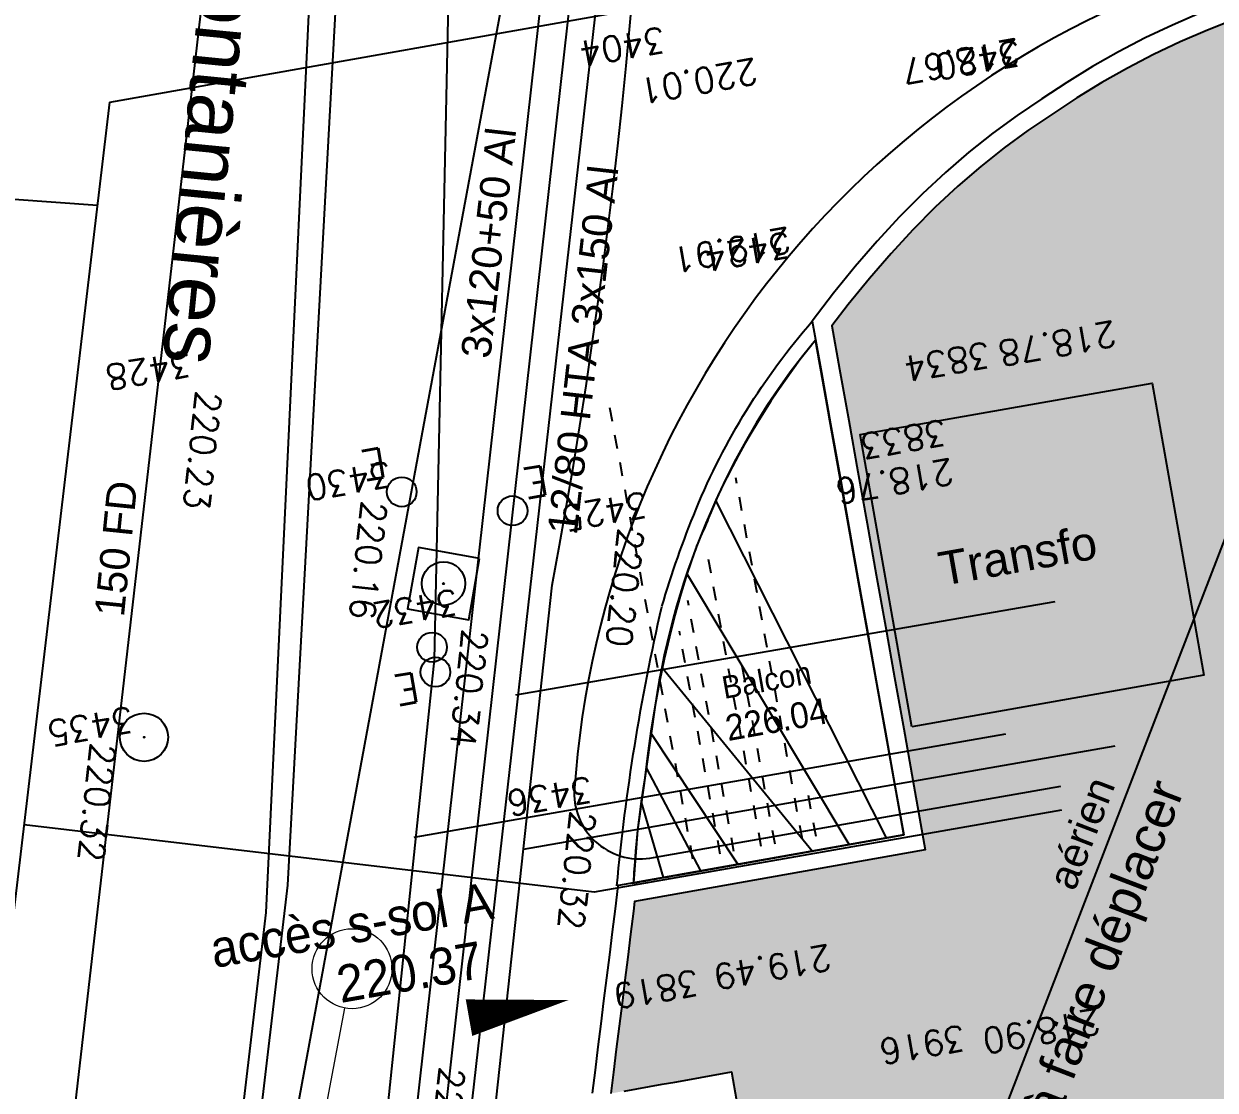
# Model space of a CAD drawing. Extents: x -2313930 to 3286427, y -3858277 to 2572692.
# Drawn here: x 368381 to 384449, y -305391 to -291011 of the extents above; entities that cross this region are included whole.
import ezdxf
from ezdxf.enums import TextEntityAlignment as Align
from ezdxf.lldxf.tags import DXFTag

# ---------------------------------------------------------------- set-up
doc = ezdxf.new("R2010")
doc.units = 0
for name, color, linetype, lineweight in [('_GAZELEC-RESERVATION 2', 132, 'Continuous', 18), ('Fond topo - P', 252, 'Continuous', 50), ('Fond topo - SIG', 252, 'Continuous', 20), ('Fond topo - VOI', 252, 'Continuous', 25)]:
    doc.layers.add(name, color=color, linetype=linetype, lineweight=lineweight)
for name, color, linetype in [('AEP_SSL', 252, 'Continuous'), ('EDF_SSL', 252, 'Texte-Electricite'), ('Fond topo - ASS', 252, 'Continuous'), ('Fond topo - EAU', 252, 'Continuous'), ('Fond topo - EAU_TXT', 252, 'Continuous'), ('Fond topo - VOI_NOM', 252, 'Continuous'), ('Fond topo - Z_500', 252, 'Continuous'), ('GAZ_SSL', 252, 'Texte-GAZ'), ('prlm-VRD', 2, 'Continuous'), ('SA - AEP-réso', 252, 'Continuous'), ('SA - bât A-B', 252, 'Continuous'), ('SA - CAB-réso', 252, 'Continuous'), ('SA - EDF-réso', 252, 'Texte-BT'), ('SA - GAZ-réso', 252, 'Texte-GAZ'), ('SA - platelage bois', 252, 'Continuous'), ('SA - pouzzolane', 252, 'Continuous'), ('SA - PTT-réso', 252, 'Texte-Telecom'), ('TELECOM_SSL', 252, 'Texte-Telecom')]:
    doc.layers.add(name, color=color, linetype=linetype)
for name, color, linetype, plot in [('Fond topo - N', 252, 'Continuous', False), ('Fond topo - NCACHE', 252, 'Continuous', False), ('Fond topo - ZCACHE', 252, 'Continuous', False)]:
    doc.layers.add(name, color=color, linetype=linetype, plot=plot)
doc.styles.add('2000_ARIAL', font='arial.ttf', dxfattribs={"height": 0.400000006})
doc.styles.add('Arial', font='arial.ttf')
doc.styles.add('Lignes', font='arial.ttf', dxfattribs={"height": 0.35})
doc.styles.add('LignesA', font='arial.ttf', dxfattribs={"height": 0.349999994})
doc.styles.add('SIMPLEX', font='simplex_.ttf', dxfattribs={"height": 1.25})
doc.styles.add('Tronçons', font='arial.ttf', dxfattribs={"height": 0.25})
tags = doc.linetypes.add('DIVISE2', pattern=[15.874999761581421, 6.349999904632568, -3.174999952316284, 0, -3.174999952316284, 0, -3.174999952316284]).pattern_tags.tags
tags[14:15] = [DXFTag(74, 4), DXFTag(75, 0), DXFTag(340, '0'), DXFTag(46, 0.0), DXFTag(50, 0.0), DXFTag(44, 0.0), DXFTag(45, 0.0)]
tags[12:13] = [DXFTag(74, 4), DXFTag(75, 0), DXFTag(340, '0'), DXFTag(46, 0.0), DXFTag(50, 0.0), DXFTag(44, 0.0), DXFTag(45, 0.0)]
tags[10:11] = [DXFTag(74, 4), DXFTag(75, 0), DXFTag(340, '0'), DXFTag(46, 0.0), DXFTag(50, 0.0), DXFTag(44, 0.0), DXFTag(45, 0.0)]
tags[8:9] = [DXFTag(74, 4), DXFTag(75, 0), DXFTag(340, '0'), DXFTag(46, 0.0), DXFTag(50, 0.0), DXFTag(44, 0.0), DXFTag(45, 0.0)]
tags[6:7] = [DXFTag(74, 4), DXFTag(75, 0), DXFTag(340, '0'), DXFTag(46, 0.0), DXFTag(50, 0.0), DXFTag(44, 0.0), DXFTag(45, 0.0)]
tags[4:5] = [DXFTag(74, 4), DXFTag(75, 0), DXFTag(340, '0'), DXFTag(46, 0.0), DXFTag(50, 0.0), DXFTag(44, 0.0), DXFTag(45, 0.0)]
tags = doc.linetypes.add('L16', pattern=[0.37500001490116125, 0.300000011920929, -0.07500000298023224]).pattern_tags.tags
tags[6:7] = [DXFTag(74, 4), DXFTag(75, 0), DXFTag(340, '0'), DXFTag(46, 0.0), DXFTag(50, 0.0), DXFTag(44, 0.0), DXFTag(45, 0.0)]
tags[4:5] = [DXFTag(74, 4), DXFTag(75, 0), DXFTag(340, '0'), DXFTag(46, 0.0), DXFTag(50, 0.0), DXFTag(44, 0.0), DXFTag(45, 0.0)]
tags = doc.linetypes.add('Texte-BT', pattern='A,5,-0.25,["BT",Lignes,S=1,R=0,X=0,Y=-0.18],-1.25', length=6.5).pattern_tags.tags
tags[15:16] = [DXFTag(74, 4), DXFTag(75, 0), DXFTag(340, '0'), DXFTag(46, 0.0), DXFTag(50, 0.0), DXFTag(44, 0.0), DXFTag(45, 0.0)]
tags[4:5] = [DXFTag(74, 4), DXFTag(75, 0), DXFTag(340, '0'), DXFTag(46, 0.0), DXFTag(50, 0.0), DXFTag(44, 0.0), DXFTag(45, 0.0)]
tags = doc.linetypes.add('Texte-Electricite', pattern='A,5,-0.25,["ELEC",Lignes,S=1,R=0,X=0,Y=-0.18],-1.25', length=6.5).pattern_tags.tags
tags[15:16] = [DXFTag(74, 4), DXFTag(75, 0), DXFTag(340, '0'), DXFTag(46, 0.0), DXFTag(50, 0.0), DXFTag(44, 0.0), DXFTag(45, 0.0)]
tags[4:5] = [DXFTag(74, 4), DXFTag(75, 0), DXFTag(340, '0'), DXFTag(46, 0.0), DXFTag(50, 0.0), DXFTag(44, 0.0), DXFTag(45, 0.0)]
tags = doc.linetypes.add('Texte-GAZ', pattern='A,5,-0.25,["GAZ",Lignes,S=1,R=0,X=0,Y=-0.18],-1.25', length=6.5).pattern_tags.tags
tags[15:16] = [DXFTag(74, 4), DXFTag(75, 0), DXFTag(340, '0'), DXFTag(46, 0.0), DXFTag(50, 0.0), DXFTag(44, 0.0), DXFTag(45, 0.0)]
tags[4:5] = [DXFTag(74, 4), DXFTag(75, 0), DXFTag(340, '0'), DXFTag(46, 0.0), DXFTag(50, 0.0), DXFTag(44, 0.0), DXFTag(45, 0.0)]
tags = doc.linetypes.add('Texte-HT', pattern='A,5,-0.25,["HT",Lignes,S=1,R=0,X=0,Y=-0.18],-1.25', length=6.5).pattern_tags.tags
tags[15:16] = [DXFTag(74, 4), DXFTag(75, 0), DXFTag(340, '0'), DXFTag(46, 0.0), DXFTag(50, 0.0), DXFTag(44, 0.0), DXFTag(45, 0.0)]
tags[4:5] = [DXFTag(74, 4), DXFTag(75, 0), DXFTag(340, '0'), DXFTag(46, 0.0), DXFTag(50, 0.0), DXFTag(44, 0.0), DXFTag(45, 0.0)]
tags = doc.linetypes.add('Texte-MT', pattern='A,5,-0.25,["MT",Lignes,S=1,R=0,X=0,Y=-0.18],-1.25', length=6.5).pattern_tags.tags
tags[15:16] = [DXFTag(74, 4), DXFTag(75, 0), DXFTag(340, '0'), DXFTag(46, 0.0), DXFTag(50, 0.0), DXFTag(44, 0.0), DXFTag(45, 0.0)]
tags[4:5] = [DXFTag(74, 4), DXFTag(75, 0), DXFTag(340, '0'), DXFTag(46, 0.0), DXFTag(50, 0.0), DXFTag(44, 0.0), DXFTag(45, 0.0)]
tags = doc.linetypes.add('Texte-Telecom', pattern='A,5,-0.25,["TEL",Lignes,S=1,R=0,X=0,Y=-0.18],-1.25', length=6.5).pattern_tags.tags
tags[15:16] = [DXFTag(74, 4), DXFTag(75, 0), DXFTag(340, '0'), DXFTag(46, 0.0), DXFTag(50, 0.0), DXFTag(44, 0.0), DXFTag(45, 0.0)]
tags[4:5] = [DXFTag(74, 4), DXFTag(75, 0), DXFTag(340, '0'), DXFTag(46, 0.0), DXFTag(50, 0.0), DXFTag(44, 0.0), DXFTag(45, 0.0)]
tags = doc.linetypes.add('Texte-TelecomA', pattern='A,5,-0.25,["TEL",LignesA,S=1,R=0,X=0,Y=-0.18],-1.25', length=6.5).pattern_tags.tags
tags[15:16] = [DXFTag(74, 4), DXFTag(75, 0), DXFTag(340, '0'), DXFTag(46, 0.0), DXFTag(50, 0.0), DXFTag(44, 0.0), DXFTag(45, 0.0)]
tags[4:5] = [DXFTag(74, 4), DXFTag(75, 0), DXFTag(340, '0'), DXFTag(46, 0.0), DXFTag(50, 0.0), DXFTag(44, 0.0), DXFTag(45, 0.0)]

# ---------------------------------------------------------------- blocks, each defined once
blk = doc.blocks.new('ASS03')
at = {"ltscale": 2}
for radius in [0.5, 0.01]:
    blk.add_circle((0, 0), radius, dxfattribs=at)
blk = doc.blocks.new('ASS01')
at = {"ltscale": 2, "flags": 128}
blk.add_lwpolyline([(0.499143, -0.5), (0.499143, 0.4991430000000001), (-0.5000000000000001, 0.4991430000000001), (-0.5000000000000001, -0.5)], close=True, dxfattribs=at)
at = {"ltscale": 2}
for radius in [0.35, 0.01]:
    blk.add_circle((0, 0), radius, dxfattribs=at)
blk = doc.blocks.new('EAU03')
at = {"ltscale": 2}
blk.add_circle((0, 0), 0.2, dxfattribs=at)
blk = doc.blocks.new('EAU99')
at = {"style": 'SIMPLEX'}
blk.add_text('E', height=0.4, dxfattribs=at).set_placement((0, 0), align=Align.MIDDLE_CENTER)
blk = doc.blocks.new('PTOPO')
at = {"layer": 'Fond topo - NCACHE', "style": 'SIMPLEX'}
blk.add_attdef('MAT', text='', height=0.34, dxfattribs=at).set_placement((0.09999999986030161, -0.09999999962747097), align=Align.TOP_LEFT)
at = {"layer": 'Fond topo - ZCACHE', "style": 'SIMPLEX'}
blk.add_attdef('ALT', (0.09999999986030161, 0.09999999962747097), '', height=0.34, dxfattribs=at)
blk = doc.blocks.new('MOB02')
at = {"ltscale": 2}
blk.add_line((0, 0.07500000000000001), (0, 1.48), dxfattribs=at)
for centre, radius in [((0, 2.02), 0.54), ((0, 0), 0.07500000000000001)]:
    blk.add_circle(centre, radius, dxfattribs=at)
blk = doc.blocks.new('A$C1F970F0F')
at = {"layer": 'SA - platelage bois'}
h = blk.add_hatch(dxfattribs=at)
h.set_pattern_fill('PASSERELLE', color=256, scale=150, angle=-79.57359988551433, style=0, pattern_type=2)
h.set_pattern_definition([(280.4264001144857, (-277130161.1279894, -473864756.7787022), (55.32121061969438, 10.17969329456503), []), (280.4264001144857, (-277130142.6875859, -473864753.3854711), (55.32121061969438, 10.17969329456503), [18.75, -18.75]), (280.4264001144857, (-277130124.2471823, -473864749.99224), (55.32121061969438, 10.17969329456503), [18.75, -18.75])])
edge = h.paths.add_edge_path()
edge.add_line((-9832.450016242165, 3867.736238677356), (-9838.275935583839, 3796.572320964055))
edge.add_line((-9838.275935583839, 3796.572320964055), (-9473.626030822918, 3861.56212905367))
edge.add_line((-9473.626030822918, 3861.56212905367), (-9592.45586369057, 4528.757842634822))
edge.add_arc((-8803.382181763714, 3888.300939238585), 1016.278662876231, 140.9352589691897, 171.6149325935536)
edge.add_line((-9808.797203739356, 4036.499975008798), (-9832.450016242165, 3867.736238677356))
at = {"layer": 'SA - pouzzolane'}
h = blk.add_hatch(dxfattribs=at)
h.set_pattern_fill('GRANULATS3', color=256, scale=99.99999999999999, angle=-10.72360141139323, style=0, pattern_type=2)
h.set_pattern_definition([(349.2763985886067, (1566334396.510018, -579968905.3710737), (116.8607592736427, 79.6464873173181), [4.999999999999999, -4.999999999999999, 9.999999999999998, -79.99999999999999]), (349.2763985886067, (1566334358.138925, -579968893.0155385), (116.8607592736427, 79.6464873173181), [25, -74.99999999999999]), (349.2763985886067, (1566334354.156601, -579968887.1725004), (116.8607592736427, 79.6464873173181), [25, -74.99999999999999]), (349.2763985886067, (1566334403.022516, -579968870.9823055), (116.8607592736427, 79.6464873173181), [4.999999999999999, -94.99999999999999]), (349.2763985886067, (1566334355.756418, -579968851.8533757), (116.8607592736427, 79.6464873173181), [15, -84.99999999999999]), (349.2763985886067, (1566334356.686774, -579968846.9406939), (116.8607592736427, 79.6464873173181), [15, -84.99999999999999]), (349.2763985886067, (1566334416.569305, -579968853.1922948), (116.8607592736427, 79.6464873173181), [30, -69.99999999999999]), (349.2763985886067, (1566334412.58698, -579968847.3492565), (116.8607592736427, 79.6464873173181), [30, -69.99999999999999]), (349.2763985886067, (1566334389.884288, -579968832.8721105), (116.8607592736427, 79.6464873173181), [9.999999999999998, -89.99999999999999]), (349.2763985886067, (1566334395.727326, -579968828.8897862), (116.8607592736427, 79.6464873173181), [4.999999999999999, -94.99999999999999]), (349.2763985886067, (1566334353.373909, -579968810.6912124), (116.8607592736427, 79.6464873173181), [4.999999999999999, -4.999999999999999, 4.999999999999999, -84.99999999999999]), (79.27639858860677, (1566334349.652482, -579968830.3419373), (-79.64648731731808, 116.8607592736427), [15, -84.99999999999999]), (79.27639858860677, (1566334348.052666, -579968865.6610618), (-79.64648731731808, 116.8607592736427), [4.999999999999999, -9.999999999999998, 4.999999999999999, -9.999999999999998, 20, -49.99999999999999]), (79.27639858860677, (1566334369.04231, -579968808.569602), (-79.64648731731808, 116.8607592736427), [4.999999999999999, -94.99999999999999]), (79.27639858860677, (1566334375.407142, -579968855.5748026), (-79.64648731731808, 116.8607592736427), [4.999999999999999, -94.99999999999999]), (79.27639858860677, (1566334384.971607, -579968831.9417535), (-79.64648731731808, 116.8607592736427), [4.999999999999999, -94.99999999999999]), (79.27639858860677, (1566334384.563045, -579968887.8419601), (-79.64648731731808, 116.8607592736427), [9.999999999999998, -89.99999999999999]), (79.27639858860677, (1566334388.545369, -579968893.6849979), (-79.64648731731808, 116.8607592736427), [15, -84.99999999999999]), (79.27639858860677, (1566334404.622332, -579968835.6631806), (-79.64648731731808, 116.8607592736427), [9.999999999999998, -4.999999999999999, 9.999999999999998, -74.99999999999999]), (79.27639858860677, (1566334403.952872, -579968866.0696244), (-79.64648731731808, 116.8607592736427), [20, -79.99999999999999]), (79.27639858860677, (1566334408.865554, -579968866.9999814), (-79.64648731731808, 116.8607592736427), [9.999999999999998, -89.99999999999999]), (79.27639858860677, (1566334412.178418, -579968903.2494636), (-79.64648731731808, 116.8607592736427), [20, -79.99999999999999]), (79.27639858860677, (1566334417.091099, -579968904.1798201), (-79.64648731731808, 116.8607592736427), [15, -84.99999999999999]), (34.27639858860676, (1566334378.720007, -579968891.8242844), (18.60713597325343, 98.25362326955934), [7.071066999999998, -134.35028923]), (34.27639858860676, (1566334398.109834, -579968870.0519489), (18.60713597325343, 98.25362326955934), [7.071066999999998, -134.35028923]), (34.27639858860676, (1566334410.726267, -579968857.1746192), (18.60713597325343, 98.25362326955934), [7.071066999999998, -134.35028923]), (34.27639858860676, (1566334343.809444, -579968834.3242615), (18.60713597325343, 98.25362326955934), [7.071066999999998, -134.35028923]), (34.27639858860676, (1566334357.356233, -579968816.5342503), (18.60713597325343, 98.25362326955934), [7.071066999999998, -134.35028923]), (34.27639858860676, (1566334391.336439, -579968878.9469545), (18.60713597325343, 98.25362326955934), [14.1421, -127.2792562]), (34.27639858860676, (1566334413.25644, -579968816.942813), (18.60713597325343, 98.25362326955934), [14.1421, -127.2792562]), (124.2763985886068, (1566334390.66698, -579968909.3533983), (-98.25362326955934, 18.60713597325343), [14.1421, -127.2792562]), (124.2763985886068, (1566334396.510018, -579968905.3710737), (-98.25362326955934, 18.60713597325343), [14.1421, -127.2792562]), (124.2763985886068, (1566334415.899845, -579968883.5987384), (-98.25362326955934, 18.60713597325343), [14.1421, -127.2792562]), (124.2763985886068, (1566334407.674299, -579968846.4188998), (-98.25362326955934, 18.60713597325343), [14.1421, -127.2792562]), (124.2763985886068, (1566334412.58698, -579968847.3492565), (-98.25362326955934, 18.60713597325343), [14.1421, -127.2792562]), (124.2763985886068, (1566334387.354114, -579968873.1039164), (-98.25362326955934, 18.60713597325343), [21.21319999999999, -120.2081562]), (124.2763985886068, (1566334420.812526, -579968884.529095), (-98.25362326955934, 18.60713597325343), [21.21319999999999, -120.2081562]), (124.2763985886068, (1566334386.423759, -579968878.0165975), (-98.25362326955934, 18.60713597325343), [28.28426999999999, -113.1370862]), (124.2763985886068, (1566334353.373909, -579968810.6912124), (-98.25362326955934, 18.60713597325343), [28.28426999999999, -113.1370862]), (124.2763985886068, (1566334352.443552, -579968815.6038935), (-98.25362326955934, 18.60713597325343), [28.28426999999999, -113.1370862]), (124.2763985886068, (1566334347.122309, -579968870.573743), (-98.25362326955934, 18.60713597325343), [7.071066999999998, -134.35028923]), (124.2763985886068, (1566334351.774093, -579968846.0103371), (-98.25362326955934, 18.60713597325343), [7.071066999999998, -134.35028923]), (15.84144978860676, (1566334401.422699, -579968906.3014305), (98.25362322038048, -18.60713601425497), [11.180339, -212.426458]), (15.84144978860676, (1566334387.354114, -579968873.1039164), (98.25362322038048, -18.60713601425497), [11.180339, -212.426458]), (15.84144978860676, (1566334419.882169, -579968889.4417765), (98.25362322038048, -18.60713601425497), [22.36068, -201.2461177]), (15.84144978860676, (1566334420.812526, -579968884.529095), (98.25362322038048, -18.60713601425497), [22.36068, -201.2461177]), (52.71134740860677, (1566334400.640008, -579968829.8201425), (18.60713586383586, 98.25362338541537), [11.17999999999999, -111.7999999999999, 22.35999999999999, -78.26679773999996]), (52.71134740860677, (1566334344.070342, -579968859.8180242), (18.60713586383586, 98.25362338541537), [11.18033899999999, -212.4264579999999]), (52.71134740860677, (1566334351.365531, -579968901.9105439), (18.60713586383586, 98.25362338541537), [11.18033899999999, -212.4264579999999]), (52.71134740860677, (1566334348.983023, -579968860.7483809), (18.60713586383586, 98.25362338541537), [11.18033899999999, -212.4264579999999]), (52.71134740860677, (1566334406.483046, -579968825.8378183), (18.60713586383586, 98.25362338541537), [11.18033899999999, -212.4264579999999]), (52.71134740860677, (1566334400.640008, -579968829.8201425), (18.60713586383586, 98.25362338541537), [11.18033899999999, -212.4264579999999]), (52.71134740860677, (1566334376.337499, -579968850.6621213), (18.60713586383586, 98.25362338541537), [22.36067999999999, -201.2461176999998]), (52.71134740860677, (1566334371.424818, -579968849.7317643), (18.60713586383586, 98.25362338541537), [22.36067999999999, -201.2461176999998]), (105.8414497886067, (1566334356.686774, -579968846.9406939), (18.60713601425497, 98.25362322038048), [11.180339, -212.426458]), (105.8414497886067, (1566334353.226244, -579968892.0851816), (18.60713601425497, 98.25362322038048), [22.36068, -201.2461177]), (105.8414497886067, (1566334354.156601, -579968887.1725004), (18.60713601425497, 98.25362322038048), [22.36068, -201.2461177]), (142.7113474086068, (1566334385.901964, -579968827.0290724), (-98.25362338541537, 18.60713586383589), [22.36067999999999, -201.2461177]), (142.7113474086068, (1566334395.727326, -579968828.8897862), (-98.25362338541537, 18.60713586383589), [33.54101959999998, -190.0657781])])
h.paths.add_polyline_path([(-8227.01561759797, 3737.921970028881), (-8608.629176422162, 3676.350672093718), (-8710.906338723305, 4250.268894913754), (-8338.769361387542, 4316.586904186884)], flags=16)
edge = h.paths.add_edge_path()
edge.add_line((-8077.550420688362, 2206.704044172183), (-8618.496143292887, 2110.303717207159))
edge.add_line((-8618.496143292887, 2110.303717207159), (-8665.0497846271, 2365.526736932683))
edge.add_line((-8665.049784627097, 2365.526736932683), (-9372.508085088, 2239.919204763752))
edge.add_line((-9372.508085088002, 2239.919204763752), (-9326.911429360862, 1984.058062024129))
edge.add_line((-9326.911429360862, 1984.058062024129), (-10066.37407550757, 1852.27946008155))
edge.add_line((-10066.37407550757, 1852.27946008155), (-9954.496884283193, 2817.428171378946))
edge.add_line((-9954.496884283193, 2817.428171378946), (-9588.872092792588, 2884.043586671438))
edge.add_line((-9588.872092792586, 2884.043586671438), (-9706.071961552761, 3541.699107062782))
edge.add_line((-9706.071961552761, 3541.699107062782), (-9868.676745587163, 3512.704087239571))
edge.add_line((-9868.676745587163, 3512.704087239571), (-9836.516297918568, 3771.491983810542))
edge.add_line((-9836.516297918568, 3771.491983810542), (-9444.63026670932, 3841.335956347627))
edge.add_line((-9444.630266709319, 3841.335956347628), (-9570.456778183388, 4547.816036243914))
edge.add_arc((-8644.745261165266, 3881.822133039172), 1140.390148960382, 123.19444017101321, 144.2672491886968, ccw=False)
edge.add_arc((-8627.918880026316, 3890.71939353054), 1142.314128409439, 104.11344255979509, 124.1450562793064, ccw=False)
edge.add_line((-8906.463673960438, 4998.552578488322), (-8312.503018193787, 5104.401474696298))
edge.add_line((-8312.503018193787, 5104.401474696298), (-8208.115884912808, 4518.643357879995))
edge.add_line((-8208.115884912806, 4518.643357879995), (-7224.761958924259, 4693.885482933878))
edge.add_line((-7224.761958924259, 4693.885482933878), (-6988.438265731197, 3367.77835702927))
edge.add_line((-6988.438265731197, 3367.778357029269), (-8244.044860961932, 3140.971199241873))
edge.add_line((-8244.04486096193, 3140.971199241873), (-8077.550420688361, 2206.704044172182))
h.paths.add_polyline_path([(-8361.968048038472, 4332.76779950922), (-8388.284717683899, 4480.441198992844), (-8535.958117048807, 4454.124529348632), (-8512.475619722924, 4310.52157949489)], flags=16)
at = {"layer": 'AEP_SSL', "elevation": 9.999999999999998e-08, "flags": 128}
for points in [[(-10890.74857185789, -1224.760862853816), (-10802.09611995317, 430.2658306405381), (-10904.16332510025, 777.6641262063904), (-10402.83147126929, 5134.106118592457), (-10036.66479298592, 5902.868761967315), (-10049.68391520843, 6838.570574451072), (-10065.1597306631, 7383.378608273808), (-10119.59056914622, 7625.38915392026)], [(-10285.65428836908, 7577.958376138187), (-10074.18908105851, 5272.97393676226), (-10086.00465197501, 5088.841652962764), (-10106.76420497982, 4097.537765880691), (-10416.1778190259, 1132.335618064984), (-10702.83600579901, -1297.228718365281)]]:
    blk.add_lwpolyline(points, dxfattribs=at)
at = {"layer": 'EDF_SSL', "linetype": 'Texte-BT', "elevation": 9.999999999999998e-08, "flags": 128}
for points in [[(-10355.65903211059, 43.80952892260893), (-10201.4030772041, 1251.685514822027), (-8720.280241838846, 5090.654580446419), (-8647.88838211094, 5140.669551381001), (-5813.541010319846, 5655.541528388557), (-5754.775129047494, 5632.363405789478), (-5714.151306698284, 5669.525972244278), (-2796.400100172239, 6190.043639552574), (-2733.176347276875, 6173.938624268192), (-2724.610103663505, 6234.621653891018), (-576.9868819294611, 8573.42365167172), (-522.7757441125186, 8575.296708000737), (1439.543237064798, 9649.961943709872), (1486.297190266059, 9780.607536286585), (3247.574149104787, 10693.56387743918), (3311.706751861017, 10686.95005152967), (3338.557006230488, 10734.01793882097), (5093.795445683761, 11622.80777854973), (5197.512327865115, 11601.77622754824)], [(-10644.79365094888, -1090.28663271128), (-9910.571011933853, 5451.603413773146), (-9786.96850880258, 5988.90739827378), (-9732.565814462188, 6658.905773090244)]]:
    blk.add_lwpolyline(points, dxfattribs=at)
at = {"layer": 'EDF_SSL', "linetype": 'Texte-MT', "elevation": 9.999999999999998e-08, "flags": 128}
blk.add_lwpolyline([(-10605.24755893916, -1087.243444949462), (-9871.024919901258, 5454.646601530631), (-9813.117681349795, 5614.486484857796), (-9256.616976485166, 5923.473242253717), (-8799.13613630993, 5646.609576042702), (-8267.576586649942, 5593.500203318741), (-5762.0770564726, 6081.872554389967), (-4183.597292868954, 6396.686264550111), (-3538.986020602817, 6692.687627343169), (-2824.138039855754, 6428.356494820026), (-615.9396546429546, 6802.884084155441), (-262.5046420332196, 8461.235250973023), (-193.4502564723132, 8712.902150223255), (139.2306060843939, 8893.662518143177), (555.9703724045021, 9251.5491897469), (1680.577767184984, 9828.549923444656)], dxfattribs=at)
at = {"layer": 'EDF_SSL', "linetype": 'Texte-HT', "elevation": 9.999999999999998e-08, "flags": 128}
for points in [[(-10577.04536111718, -1098.034420029048), (-9834.258821749216, 5453.047902402947), (-9748.688604488376, 6070.67252159462), (-10923.67240823107, 6169.400225927384), (-11679.53318993422, 5854.966491101486)], [(-10714.85930890226, 525.4986651517008), (-10333.30157811645, 3756.620957415445), (-10245.67778292128, 5601.146318867764), (-10249.48444290878, 6014.862443235386), (-10751.52188214963, 5999.03961725202), (-10982.60499464801, 5985.134866669963), (-11619.23992633356, 5715.339005536964)], [(-10690.01391815986, 524.2913369805449), (-10304.48232147377, 3793.654933950758), (-10238.92568855808, 4986.489752335086), (-8369.911624552822, 5276.099588330418)]]:
    blk.add_lwpolyline(points, dxfattribs=at)
at = {"layer": 'Fond topo - VOI', "ltscale": 2, "flags": 128}
blk.add_lwpolyline([(-10136.93348508031, 3376.149408335572), (-10307.68268156986, 3402.690450026809), (-10121.07844488568, 4411.566420925777), (-9970.771988525572, 5223.226740914966, 0.03992046572711202), (-9928.11568794839, 5550.447227413607), (-9920.170701866953, 5672.378064821438, -0.001352666002772616), (-9912.060909379636, 5791.855694146928, 0.02222958352809761), (-9908.645438440839, 5923.056024842769, 0.001942446892326807), (-9913.043664138788, 6120.163650396989, 0.053975336055088), (-10001.22259091687, 6774.069278786234), (-10020.84142658721, 6876.274062694797), (-10117.92880968085, 7340.645519063415, -0.07073608737042224), (-10126.19832783127, 7467.950972298223, -0.0483441457817166), (-10106.43641571285, 7581.051100778775)], format="xyb", dxfattribs=at)
at = {"layer": 'GAZ_SSL', "linetype": 'Texte-GAZ', "elevation": 9.999999999999998e-08, "flags": 128}
blk.add_lwpolyline([(-10544.31541955609, 4849.463266287231), (-2844.361894995576, 6215.21841119217), (-619.059840477988, 6565.404650589751), (-558.7307695276991, 6580.824982418972), (-429.4804532838041, 7139.21704900553), (-208.0795472043819, 8868.909145672174), (360.6838398219811, 9157.908141542406), (425.0188701159018, 9327.634198507636), (4535.248673246207, 11485.07622468802), (4713.322312771974, 11477.46920417039), (5559.734467376861, 11914.17321717021), (6091.203610633145, 12178.61605624058), (6292.964946063797, 12126.43026770143), (6627.254129528154, 11179.86214373141), (7472.768662736402, 9124.4680223983), (7947.08689338462, 9062.48922912452), (8070.821797205262, 8793.497098507169), (8796.806101210752, 9110.108422938276), (9553.586430744355, 9252.290517349746)], dxfattribs=at)
at = {"layer": 'GAZ_SSL', "elevation": 9.999999999999998e-08, "flags": 128}
for points in [[(-10560.79410000516, 4710.308613249712), (-11179.67408505675, 4754.523489461903), (-11229.40922810249, 4858.743233600352), (-11826.8457711896, 4905.503960883765)], [(-11201.4272606048, -699.5350462221488), (-10544.31541955609, 4849.463266287231)]]:
    blk.add_lwpolyline(points, dxfattribs=at)
at = {"layer": 'SA - AEP-réso', "elevation": 9.999999999999998e-08, "flags": 128}
blk.add_lwpolyline([(-10133.67803093497, 3858.129445244022), (-9335.830680313144, 3997.687298173897)], dxfattribs=at)
at = {"layer": 'SA - bât A-B', "ltscale": 2.539999961853027, "elevation": 9.999999999999998e-08, "flags": 128}
for points in [[(-9073.434880872308, 4969.831973983808), (-9111.021051933856, 4953.605212113044), (-9147.847411521754, 4936.138299809991), (-9183.913959888332, 4917.431236743285), (-9219.220696901879, 4897.484022982768), (-9253.767622676776, 4876.296658550105), (-9287.554736880971, 4853.869143571986), (-9320.729687993895, 4831.707992140286), (-9353.408790311649, 4807.812708638688), (-9385.592044206487, 4782.183292853329), (-9417.279449363694, 4754.819744819391), (-9448.471005874771, 4725.722064554205), (-9479.16671394006, 4694.890252000923), (-9509.366573456271, 4662.324307329562), (-9539.070584252178, 4628.024230318117), (-9568.278746384627, 4591.99002116693), (-9596.991060076833, 4554.221679823486), (-9584.654446425538, 4484.955104852417), (-9572.317832756915, 4415.688529972854), (-9559.981219088291, 4346.42195509329), (-9547.644605322614, 4277.15538010056), (-9535.307991688649, 4207.888805037986), (-9522.971377985366, 4138.622230341434), (-9510.634764299413, 4069.355655553377), (-9498.298150682776, 4000.089080399297), (-9485.961536996823, 3930.822505611239), (-9473.626030731411, 3861.562129036341), (-9858.514721044448, 3792.965258986111), (-9859.051947905968, 3792.869520709693), (-9862.91348550489, 3761.79659462906), (-9866.775023173133, 3730.723668182405), (-9870.636560977946, 3699.650742140764), (-9874.498098685704, 3668.577815985955), (-9878.35963630196, 3637.504889813817), (-9882.22117400972, 3606.431963659008), (-9886.082711792344, 3575.359037234015), (-9889.944249391268, 3544.286111153383), (-9893.805787116356, 3513.213184907068)], [(-9026.390796503083, 4961.376539049297), (-9063.92729569897, 4946.706295197108), (-9100.706516212455, 4930.82791138197), (-9136.731695711183, 4913.741002540643), (-9172.006088949487, 4895.444815847058), (-9206.532908955278, 4875.938230948867), (-9240.315264334351, 4855.219771696349), (-9273.698306386545, 4833.060475381375), (-9306.401728785288, 4811.214309185418), (-9338.237304026803, 4787.935820988912), (-9369.629006728785, 4762.936763948669), (-9400.576823262418, 4736.211885008604), (-9431.079995241056, 4707.756378512879), (-9461.13715650974, 4677.56594390263), (-9490.746457951753, 4645.636826034294), (-9519.905691021204, 4611.965819806081), (-9548.612413275014, 4576.55023857509), (-9570.45677818339, 4547.816036243914), (-9560.04176608292, 4489.33870705558), (-9547.705152436483, 4420.072132559369), (-9535.368538802519, 4350.805557496795), (-9523.03192502506, 4281.538982691409), (-9510.695311328698, 4212.272407332654), (-9498.35869772247, 4143.005832749271), (-9486.022083939464, 4073.739257848046), (-9473.685470459399, 4004.472683098979), (-9461.348856614686, 3935.206107522556), (-9444.630266709319, 3841.335956347628), (-9836.516297918568, 3771.491983810542), (-9838.104326344377, 3758.713476322605), (-9841.965863869125, 3727.640550133138), (-9845.827401800101, 3696.567623925815), (-9849.688939507862, 3665.494697771006), (-9853.550477015282, 3634.421771673045), (-9857.412014866535, 3603.348845261048), (-9861.273552597171, 3572.275919110572), (-9865.13509008726, 3541.202993104116), (-9868.676745587163, 3512.704087239571)], [(-9850.645086974384, 3515.919418879725), (-9833.508117220608, 3518.975213229323), (-9816.371147169437, 3522.031007522603), (-9799.234177507167, 3525.086801889532), (-9782.097207844898, 3528.142596256461), (-9764.960237902562, 3531.198390475563), (-9747.823268131455, 3534.254184916669), (-9706.071961552761, 3541.699107062782), (-9699.235726938592, 3503.338249685679)]]:
    blk.add_lwpolyline(points, dxfattribs=at)
for points in [[(-9799.8570209544, 4169.197056649714, -0.0263049816305756), (-9753.523690156811, 4300.86375719147, -0.08157065615438011), (-9596.991060076833, 4554.221679823486)], [(-9860.542819525426, 3792.60383448004, -0.03343907998488313), (-9799.831577307481, 4169.189590654245)]]:
    blk.add_lwpolyline(points, format="xyb", dxfattribs=at)
blk.add_lwpolyline([(-9839.72938470638, 3796.312967647919), (-9833.634045532814, 3797.399209472792), (-9827.538706450756, 3798.485451314994), (-9821.44336727719, 3799.571693139867), (-9815.348028086299, 3800.657935056246), (-9809.252688907187, 3801.744176785281), (-9803.157349830675, 3802.830418723322), (-9797.062010748616, 3803.916660565524), (-9790.96667157505, 3805.002902390396), (-9784.871332378609, 3806.089144210937), (-9778.775993319428, 3807.175386057472), (-9476.362580930485, 3861.068056585141), (-9473.6249233282, 3861.555930731676), (-9496.123946632713, 3987.478197955922), (-9516.263825696242, 4100.244508236343), (-9534.044560558306, 4199.854861864787), (-9549.466151362401, 4286.309258584065), (-9562.528597742503, 4359.60769832486), (-9573.231899932918, 4419.750181226334), (-9581.576057996734, 4466.736707205645), (-9587.561071779364, 4500.567276328305), (-9591.186941395186, 4521.241888615976), (-9592.453666735366, 4528.760544142834), (-9609.841955076698, 4507.378262546443), (-9626.597758751786, 4485.431198044752), (-9642.694110251323, 4462.947740749665), (-9658.105765058868, 4439.957968695065), (-9672.809330861683, 4416.493515243521), (-9686.783386588999, 4392.587424139895), (-9700.008584751069, 4368.273994767334), (-9712.46774110528, 4343.588618368153), (-9724.145908756478, 4318.567607241017), (-9735.030434425416, 4293.24801724359), (-9735.03068573226, 4293.247407104535), (-9735.030936953146, 4293.24679704399), (-9735.031188259989, 4293.246186904935), (-9735.031439475326, 4293.245576748551), (-9735.031690805048, 4293.244966613828), (-9735.031942003056, 4293.24435654895), (-9735.032193218392, 4293.243746392566), (-9735.032444399072, 4293.243136419193), (-9735.03269574612, 4293.242526192966), (-9735.032947035636, 4293.241916145416), (-9735.033198754256, 4293.241306084344), (-9735.033450306506, 4293.240696276126), (-9735.03370211663, 4293.240086232382), (-9735.033953691756, 4293.239476428497), (-9735.034205278665, 4293.238866437268), (-9735.034456979954, 4293.238256467701), (-9735.0347086757, 4293.237646402295), (-9735.034960285482, 4293.237036415399), (-9735.035211963896, 4293.2364264415), (-9735.035463539023, 4293.235816637614), (-9735.035463521694, 4293.23581672912), (-9735.035463647859, 4293.235816563438), (-9735.035463521694, 4293.23581672912), (-9735.035463647859, 4293.235816563438), (-9735.035463539023, 4293.235816637614), (-9735.035463647859, 4293.235816563438), (-9735.035463539023, 4293.235816637614), (-9735.367827753818, 4292.429480947357), (-9735.699650731402, 4291.622921524991), (-9736.030932150126, 4290.816139067908), (-9736.361672107047, 4290.009133689274), (-9736.69187022784, 4289.201906740013), (-9737.021525992586, 4288.394457837302), (-9737.350639553806, 4287.586788052688), (-9737.67921057876, 4286.778897891884), (-9738.007238894847, 4285.970787890928), (-9738.334724129805, 4285.162458263683), (-9740.193831676661, 4280.903879494506), (-9742.041940213545, 4276.626598447398), (-9743.879049061092, 4272.330614330188), (-9745.705158801617, 4268.015927821878), (-9747.520269195258, 4263.68253868747), (-9749.324380322432, 4259.330446752616), (-9751.117491879508, 4254.95965224418), (-9752.899604381551, 4250.570155070127), (-9754.67071753671, 4246.161955269977), (-9756.430831316567, 4241.735052743557), (-9765.581710764698, 4214.425033456164), (-9774.175933819113, 4186.445254963922), (-9782.213500531114, 4157.795717371332), (-9789.694411026863, 4128.476420512713), (-9796.618664911226, 4098.487364597599), (-9802.986262596669, 4067.828549324948), (-9808.797203739356, 4036.499975008798), (-9814.051488654011, 4004.501641613962), (-9818.749117278237, 3971.833548844263), (-9822.89008947409, 3938.495697052725), (-9825.098963207933, 3924.390297486852), (-9827.159796555416, 3910.259314960417), (-9829.072161267559, 3896.105081759456), (-9830.835677735588, 3881.929939855362), (-9832.450016242165, 3867.736238677356), (-9833.914895754484, 3853.526334978716), (-9835.230085874271, 3839.302590172869), (-9836.395405235751, 3825.067370409135), (-9837.410722397082, 3810.82304399272), (-9838.275956184203, 3796.571981070676), (-9838.421299111356, 3796.546079733113), (-9838.566641855501, 3796.520178360892), (-9838.711984782656, 3796.494277023329), (-9838.857327618305, 3796.468375668437), (-9839.002670362448, 3796.442474296216), (-9839.148013272275, 3796.416573050158), (-9839.293356125254, 3796.39067160376), (-9839.43869903508, 3796.364770357703), (-9839.584041888058, 3796.338868911305)], close=True, dxfattribs=at)
at = {"layer": 'SA - bât A-B', "linetype": 'DIVISE2', "ltscale": 0.1500000059604645, "elevation": 9.999999999999998e-08, "flags": 128}
blk.add_lwpolyline([(-9462.864500893302, 4007.297443755381), (-9532.486917666725, 4401.191743125255), (-9138.592618311064, 4470.814159948764), (-9068.97020153764, 4076.919860578891)], close=True, dxfattribs=at)
at = {"layer": 'SA - bât A-B', "elevation": 9.999999999999998e-08, "flags": 128}
blk.add_lwpolyline([(-10059.93081259909, 3614.873126490872, 49.99999999999999, 0, 0), (-9925.671197114834, 3638.704330005337, 0, 0, 0)], format="xyseb", dxfattribs=at)
at = {"layer": 'SA - CAB-réso', "elevation": 9.999999999999998e-08, "flags": 128}
blk.add_lwpolyline([(-8720.280241838846, 5090.654580446419), (-8967.107928525764, 5054.313798785892, 0.3269754714030297), (-9917.934155812582, 3919.637557831694, 0.4844824129915977), (-9810.964974430823, 3830.921426024067), (-9261.539274274834, 3927.025863833313)], format="xyb", dxfattribs=at)
at = {"layer": 'SA - EDF-réso', "linetype": 'Texte-HT', "ltscale": 0.75, "elevation": 9.999999999999998e-08, "flags": 128}
blk.add_lwpolyline([(-9996.848192063508, 4050.385668233887), (-9269.388495494692, 4176.018528260706)], dxfattribs=at)
at = {"layer": 'SA - GAZ-réso', "ltscale": 0.75, "elevation": 9.999999999999998e-08, "flags": 128}
blk.add_lwpolyline([(-9260.780826819559, 3894.699688506483), (-9890.894204604376, 3784.033644802874), (-10659.70228593498, 3875.075823068079)], dxfattribs=at)
at = {"layer": 'SA - platelage bois', "elevation": 9.999999999999998e-08, "flags": 128}
blk.add_lwpolyline([(-9832.450016242165, 3867.736238677356), (-9838.275935583839, 3796.572320964055), (-9473.626030822918, 3861.56212905367), (-9592.45586369057, 4528.757842634822, 0.1346707220216149), (-9808.797203739356, 4036.499975008798)], format="xyb", close=True, dxfattribs=at)
at = {"layer": 'SA - PTT-réso', "ltscale": 0.75, "elevation": 9.999999999999998e-08, "flags": 128}
blk.add_lwpolyline([(-9986.29615270491, 3842.097905163429), (-9188.448802065752, 3981.655758184809)], dxfattribs=at)
at = {"layer": 'TELECOM_SSL', "linetype": 'Texte-TelecomA', "elevation": 9.999999999999998e-08, "flags": 128}
blk.add_lwpolyline([(-10511.07947428439, -982.3638402937795), (-9947.544172982321, 4198.354356789803, 0.1059360433901166), (-10040.46465004698, 7647.988936019484)], format="xyb", dxfattribs=at)
at = {"layer": 'Fond topo - ASS', "ltscale": 2, "zscale": 99.99999999999997}
for name, p, xscale, yscale, rotation in [('ASS01', (-10094.26365520897, 4200.326511616464), 83.89703677708695, 83.89703677708695, 79.83845922116745), ('ASS03', (-10498.24525293238, 3993.032075412934), 65, 65, 78.40252969303506)]:
    blk.add_blockref(name, p, dxfattribs=dict(at, xscale=xscale, yscale=yscale, rotation=rotation))
at = {"layer": 'Fond topo - EAU', "ltscale": 2, "xscale": 100, "yscale": 100, "zscale": 100, "rotation": 78.40252969303506}
for p in [(-10150.56867872991, 4323.951522647003), (-10001.22445184285, 4298.555427802432), (-10109.70323124877, 4114.487705992105), (-10105.20036738043, 4081.057128137653)]:
    blk.add_blockref('EAU03', p, dxfattribs=at)
at = {"layer": 'Fond topo - EAU_TXT', "linetype": 'L16', "ltscale": 2, "xscale": 99.99999999999999, "yscale": 99.99999999999999, "zscale": 99.99999999999999, "rotation": 190.0656205306816}
for p in [(-10188.29189653366, 4361.588486617375), (-9969.916080312194, 4337.493769679128), (-10143.78113039187, 4058.24478577698)]:
    blk.add_blockref('EAU99', p, dxfattribs=at)
at = {"layer": 'Fond topo - P', "ltscale": 2}
ref = blk.add_blockref('PTOPO', (-9780.780491835527, 4909.639144058493), dxfattribs=dict(at, xscale=99.99999999999994, yscale=99.99999999999994, zscale=99.99999999999994, rotation=190.0656205306617))
ref.add_attrib('MAT', '3404', dxfattribs={"layer": 'Fond topo - N', "color": 0, "ltscale": 2, "height": 33.99999999999999, "rotation": 190.0656204987762, "style": 'SIMPLEX'}).set_placement((-9792.374333667425, 4917.737466808852), align=Align.TOP_LEFT)
ref.add_attrib('ALT', '220.01', (-9673.95848411198, 4908.610571333214), dxfattribs={"layer": 'Fond topo - Z_500', "color": 0, "ltscale": 2, "height": 33.99999999999999, "rotation": 190.0656204987762, "style": 'SIMPLEX'})
ref = blk.add_blockref('PTOPO', (-9301.90284229061, 4891.612414013614), dxfattribs=dict(at, xscale=99.99999999999999, yscale=99.99999999999999, zscale=99.99999999999999, rotation=190.0656205306616))
ref.add_attrib('MAT', '3420', dxfattribs={"layer": 'Fond topo - N', "color": 0, "ltscale": 2, "height": 33.99999999999999, "rotation": 190.0656204987762, "style": 'SIMPLEX'}).set_placement((-9313.496684122509, 4899.710736763974), align=Align.TOP_LEFT)
ref.add_attrib('ALT', '218.67', (-9320.439156111568, 4935.123787687317), dxfattribs={"layer": 'Fond topo - Z_500', "color": 0, "ltscale": 2, "height": 33.99999999999999, "rotation": 190.0656204987762, "style": 'SIMPLEX'})
ref = blk.add_blockref('PTOPO', (-9611.887239601543, 4633.25829622765), dxfattribs=dict(at, xscale=99.99999999999994, yscale=99.99999999999994, zscale=99.99999999999994, rotation=190.0656205306617))
ref.add_attrib('MAT', '3424', dxfattribs={"layer": 'Fond topo - N', "color": 0, "ltscale": 2, "height": 33.99999999999999, "rotation": 190.0656204987762, "style": 'SIMPLEX'}).set_placement((-9623.481081433443, 4641.356618978009), align=Align.TOP_LEFT)
ref.add_attrib('ALT', '219.91', (-9629.281180348387, 4680.844529763312), dxfattribs={"layer": 'Fond topo - Z_500', "color": 0, "ltscale": 2, "height": 33.99999999999999, "rotation": 190.0656204987762, "style": 'SIMPLEX'})
ref = blk.add_blockref('PTOPO', (-9342.65423099222, 4484.863003390989), dxfattribs=dict(at, xscale=99.99999999999994, yscale=99.99999999999994, zscale=99.99999999999994, rotation=190.0656205306617))
ref.add_attrib('MAT', '3834', dxfattribs={"layer": 'Fond topo - N', "color": 0, "ltscale": 2, "height": 33.99999999999999, "rotation": 190.0656204987762, "style": 'SIMPLEX'}).set_placement((-9354.248072801245, 4492.961326137014), align=Align.TOP_LEFT)
ref.add_attrib('ALT', '218.78', (-9190.429794787118, 4554.628324665106), dxfattribs={"layer": 'Fond topo - Z_500', "color": 0, "ltscale": 2, "height": 33.99999999999999, "rotation": 190.0656204987762, "style": 'SIMPLEX'})
ref = blk.add_blockref('PTOPO', (-10419.75970733391, 4473.016703008786), dxfattribs=dict(at, xscale=99.99999999999994, yscale=99.99999999999994, zscale=99.99999999999994, rotation=190.0656205306617))
ref.add_attrib('MAT', '3428', dxfattribs={"layer": 'Fond topo - N', "color": 0, "ltscale": 2, "height": 33.99999999999999, "rotation": 190.0656204987762, "style": 'SIMPLEX'}).set_placement((-10431.35354916581, 4481.115025759145), align=Align.TOP_LEFT)
ref.add_attrib('ALT', '220.23', (-10427.85803007439, 4461.422861103925), dxfattribs={"layer": 'Fond topo - Z_500', "color": 0, "ltscale": 2, "height": 33.99999999999999, "rotation": 263.9174353535702, "style": 'SIMPLEX'})
ref = blk.add_blockref('PTOPO', (-9401.714733765964, 4380.28708191481), dxfattribs=dict(at, xscale=99.99999999999994, yscale=99.99999999999994, zscale=99.99999999999994, rotation=190.0656205306617))
ref.add_attrib('MAT', '3833', dxfattribs={"layer": 'Fond topo - N', "color": 0, "ltscale": 2, "height": 33.99999999999999, "rotation": 190.0656204987762, "style": 'SIMPLEX'}).set_placement((-9413.308575574989, 4388.385404660838), align=Align.TOP_LEFT)
ref.add_attrib('ALT', '218.76', (-9409.813056489114, 4368.693240101455), dxfattribs={"layer": 'Fond topo - Z_500', "color": 0, "ltscale": 2, "height": 33.99999999999999, "rotation": 190.0656204987762, "style": 'SIMPLEX'})
ref = blk.add_blockref('PTOPO', (-10150.56867872991, 4323.951522647003), dxfattribs=dict(at, xscale=99.99999999999994, yscale=99.99999999999994, zscale=99.99999999999994, rotation=190.0656205306617))
ref.add_attrib('MAT', '3430', dxfattribs={"layer": 'Fond topo - N', "color": 0, "ltscale": 2, "height": 33.99999999999999, "rotation": 190.0656204987762, "style": 'SIMPLEX'}).set_placement((-10162.16252053894, 4332.049845393029), align=Align.TOP_LEFT)
ref.add_attrib('ALT', '220.16', (-10204.52676324074, 4313.193756904172), dxfattribs={"layer": 'Fond topo - Z_500', "color": 0, "ltscale": 2, "height": 33.99999999999999, "rotation": 263.9174353535702, "style": 'SIMPLEX'})
ref = blk.add_blockref('PTOPO', (-9804.604007048989, 4282.894291813944), dxfattribs=dict(at, xscale=99.99999999999994, yscale=99.99999999999994, zscale=99.99999999999994, rotation=190.0656205306617))
ref.add_attrib('MAT', '3425', dxfattribs={"layer": 'Fond topo - N', "color": 0, "ltscale": 2, "height": 33.99999999999999, "rotation": 190.0656204987762, "style": 'SIMPLEX'}).set_placement((-9816.197848880887, 4290.992614564303), align=Align.TOP_LEFT)
ref.add_attrib('ALT', '220.20', (-9858.18276668072, 4276.228770817732), dxfattribs={"layer": 'Fond topo - Z_500', "color": 0, "ltscale": 2, "height": 33.99999999999999, "rotation": 263.9174353535702, "style": 'SIMPLEX'})
ref = blk.add_blockref('PTOPO', (-10060.37385893623, 4151.635258779719), dxfattribs=dict(at, xscale=99.99999999999994, yscale=99.99999999999994, zscale=99.99999999999994, rotation=190.0656205306617))
ref.add_attrib('MAT', '3432', dxfattribs={"layer": 'Fond topo - N', "color": 0, "ltscale": 2, "height": 33.99999999999999, "rotation": 190.0656204987762, "style": 'SIMPLEX'}).set_placement((-10071.96770074525, 4159.733581525747), align=Align.TOP_LEFT)
ref.add_attrib('ALT', '220.34', (-10068.47218165938, 4140.041416966365), dxfattribs={"layer": 'Fond topo - Z_500', "color": 0, "ltscale": 2, "height": 33.99999999999999, "rotation": 263.9174353535702, "style": 'SIMPLEX'})
ref = blk.add_blockref('PTOPO', (-10498.24525293238, 3993.032075412934), dxfattribs=dict(at, xscale=99.99999999999994, yscale=99.99999999999994, zscale=99.99999999999994, rotation=190.0656205306617))
ref.add_attrib('MAT', '3435', dxfattribs={"layer": 'Fond topo - N', "color": 0, "ltscale": 2, "height": 33.99999999999999, "rotation": 190.0656204987762, "style": 'SIMPLEX'}).set_placement((-10509.83909479894, 4001.130397980281), align=Align.TOP_LEFT)
ref.add_attrib('ALT', '220.32', (-10570.13649681688, 3986.840028238491), dxfattribs={"layer": 'Fond topo - Z_500', "color": 0, "ltscale": 2, "height": 33.99999999999999, "rotation": 263.9174353535702, "style": 'SIMPLEX'})
ref = blk.add_blockref('PTOPO', (-9878.752061833788, 3898.664013153995), dxfattribs=dict(at, xscale=99.99999999999994, yscale=99.99999999999994, zscale=99.99999999999994, rotation=190.0656205306617))
ref.add_attrib('MAT', '3436', dxfattribs={"layer": 'Fond topo - N', "color": 0, "ltscale": 2, "height": 33.99999999999999, "rotation": 190.0656204987762, "style": 'SIMPLEX'}).set_placement((-9890.345903665686, 3906.762335904355), align=Align.TOP_LEFT)
ref.add_attrib('ALT', '220.32', (-9922.892987834697, 3894.978422614914), dxfattribs={"layer": 'Fond topo - Z_500', "color": 0, "ltscale": 2, "height": 33.99999999999999, "rotation": 263.9174353535702, "style": 'SIMPLEX'})
ref = blk.add_blockref('PTOPO', (-9735.392054749276, 3638.304768476385), dxfattribs=dict(at, xscale=99.99999999999994, yscale=99.99999999999994, zscale=99.99999999999994, rotation=190.0656205306617))
ref.add_attrib('MAT', '3819', dxfattribs={"layer": 'Fond topo - N', "color": 0, "ltscale": 2, "height": 33.99999999999999, "rotation": 190.0656204987762, "style": 'SIMPLEX'}).set_placement((-9746.985896581176, 3646.403091226744), align=Align.TOP_LEFT)
ref.add_attrib('ALT', '219.49', (-9574.661896143218, 3713.444303031237), dxfattribs={"layer": 'Fond topo - Z_500', "color": 0, "ltscale": 2, "height": 33.99999999999999, "rotation": 190.0656204987762, "style": 'SIMPLEX'})
ref = blk.add_blockref('PTOPO', (-9376.21408955731, 3563.657412061511), dxfattribs=dict(at, xscale=99.99999999999994, yscale=99.99999999999994, zscale=99.99999999999994, rotation=190.0656205306617))
ref.add_attrib('MAT', '3916', dxfattribs={"layer": 'Fond topo - N', "color": 0, "ltscale": 2, "height": 33.99999999999999, "rotation": 190.0656204987762, "style": 'SIMPLEX'}).set_placement((-9387.80793138921, 3571.755734811871), align=Align.TOP_LEFT)
ref.add_attrib('ALT', '218.90', (-9211.67498883712, 3627.357672567885), dxfattribs={"layer": 'Fond topo - Z_500', "color": 0, "ltscale": 2, "height": 33.99999999999999, "rotation": 190.0656204987762, "style": 'SIMPLEX'})
ref = blk.add_blockref('PTOPO', (-10124.91864984593, 3385.228242232807), dxfattribs=dict(at, xscale=99.99999999999994, yscale=99.99999999999994, zscale=99.99999999999994, rotation=190.0656205306617))
ref.add_attrib('MAT', '3418', dxfattribs={"layer": 'Fond topo - N', "color": 0, "ltscale": 2, "height": 33.99999999999999, "rotation": 190.0656204987762, "style": 'SIMPLEX'}).set_placement((-10136.51249165495, 3393.326564978833), align=Align.TOP_LEFT)
ref.add_attrib('ALT', '220.39', (-10099.42804421739, 3549.652615539319), dxfattribs={"layer": 'Fond topo - Z_500', "color": 0, "ltscale": 2, "height": 33.99999999999999, "rotation": 263.9174353546399, "style": 'SIMPLEX'})
at = {"layer": 'Fond topo - SIG', "ltscale": 2, "xscale": 99.99999999999997, "yscale": 99.99999999999997, "zscale": 99.99999999999997, "rotation": 349.4195430477053}
blk.add_blockref('MOB02', (-10254.69396273595, 3482.31063549562), dxfattribs=at)
at = {"layer": 'AEP_SSL', "style": 'Tronçons'}
blk.add_text('150 FD', height=39.99999999999999, rotation=84.25042399874862, dxfattribs=at).set_placement((-10525.41887429107, 4154.266627479453))
at = {"layer": 'EDF_SSL', "style": 'Tronçons'}
for s, rotation, p in [('3x120+50 Al', 83.52394266155717, (-10031.29095529911, 4502.486582487715)), ('12/80 HTA 3x150 Al', 83.52394266155717, (-9914.601452979941, 4264.639451067053)), ('aérien', 69.024920916131, (-9243.282816380124, 3784.10626258329))]:
    blk.add_text(s, height=39.99999999999999, rotation=rotation, dxfattribs=at).set_placement(p)
at = {"layer": 'Fond topo - VOI_NOM', "style": '2000_ARIAL'}
blk.add_text('Rue  de  Fontanières', height=79.99999999999999, rotation=264.3509822062585, dxfattribs=at).set_placement((-10370.28429993885, 5538.176052813781))
at = {"layer": 'SA - bât A-B', "style": 'Arial'}
blk.add_text('Transfo', height=45.45458979999999, rotation=10.02373026828249, dxfattribs=at).set_placement((-9421.981510597954, 4197.140583165517))
for s, height, rotation, width, p in [('Balcon', 30.3049096, 10.10452419321967, 0.937497615814209, (-9715.675240640227, 4044.681082734191)), ('226.04', 34.99999999999999, 10.10452419321967, 0.9273999929428101, (-9710.497928218132, 3987.883436982233)), ('accès s-sol A', 49.99999999999999, 10.06521972415055, 0.9273999929428101, (-10403.64304868437, 3681.68788864952)), ('220.37', 49.99999999999999, 10.06521972415055, 0.9273999929428101, (-10233.08471298621, 3634.605407746594))]:
    blk.add_text(s, height=height, rotation=rotation, dxfattribs=dict(at, width=width)).set_placement(p)
at = {"layer": 'SA - EDF-réso', "style": 'Tronçons'}
blk.add_text('ligne à faire déplacer', height=49.99999999999999, rotation=69.024920916131, dxfattribs=at).set_placement((-9326.715823985865, 3317.119724727173))

msp = doc.modelspace()

# ---------------------------------------------------------------- linework, layer by layer
at = {"layer": '_GAZELEC-RESERVATION 2'}
msp.add_circle((486248.4803309143, -227485.9628347494), 2800178.148749841, dxfattribs=at)

# ---------------------------------------------------------------- block references
at = {"layer": 'prlm-VRD', "xscale": 10, "yscale": 10, "zscale": 10}
msp.add_blockref('A$C1F970F0F', (474984.297679401, -340562.691042779), dxfattribs=at)

doc.saveas('drawing.dxf')
